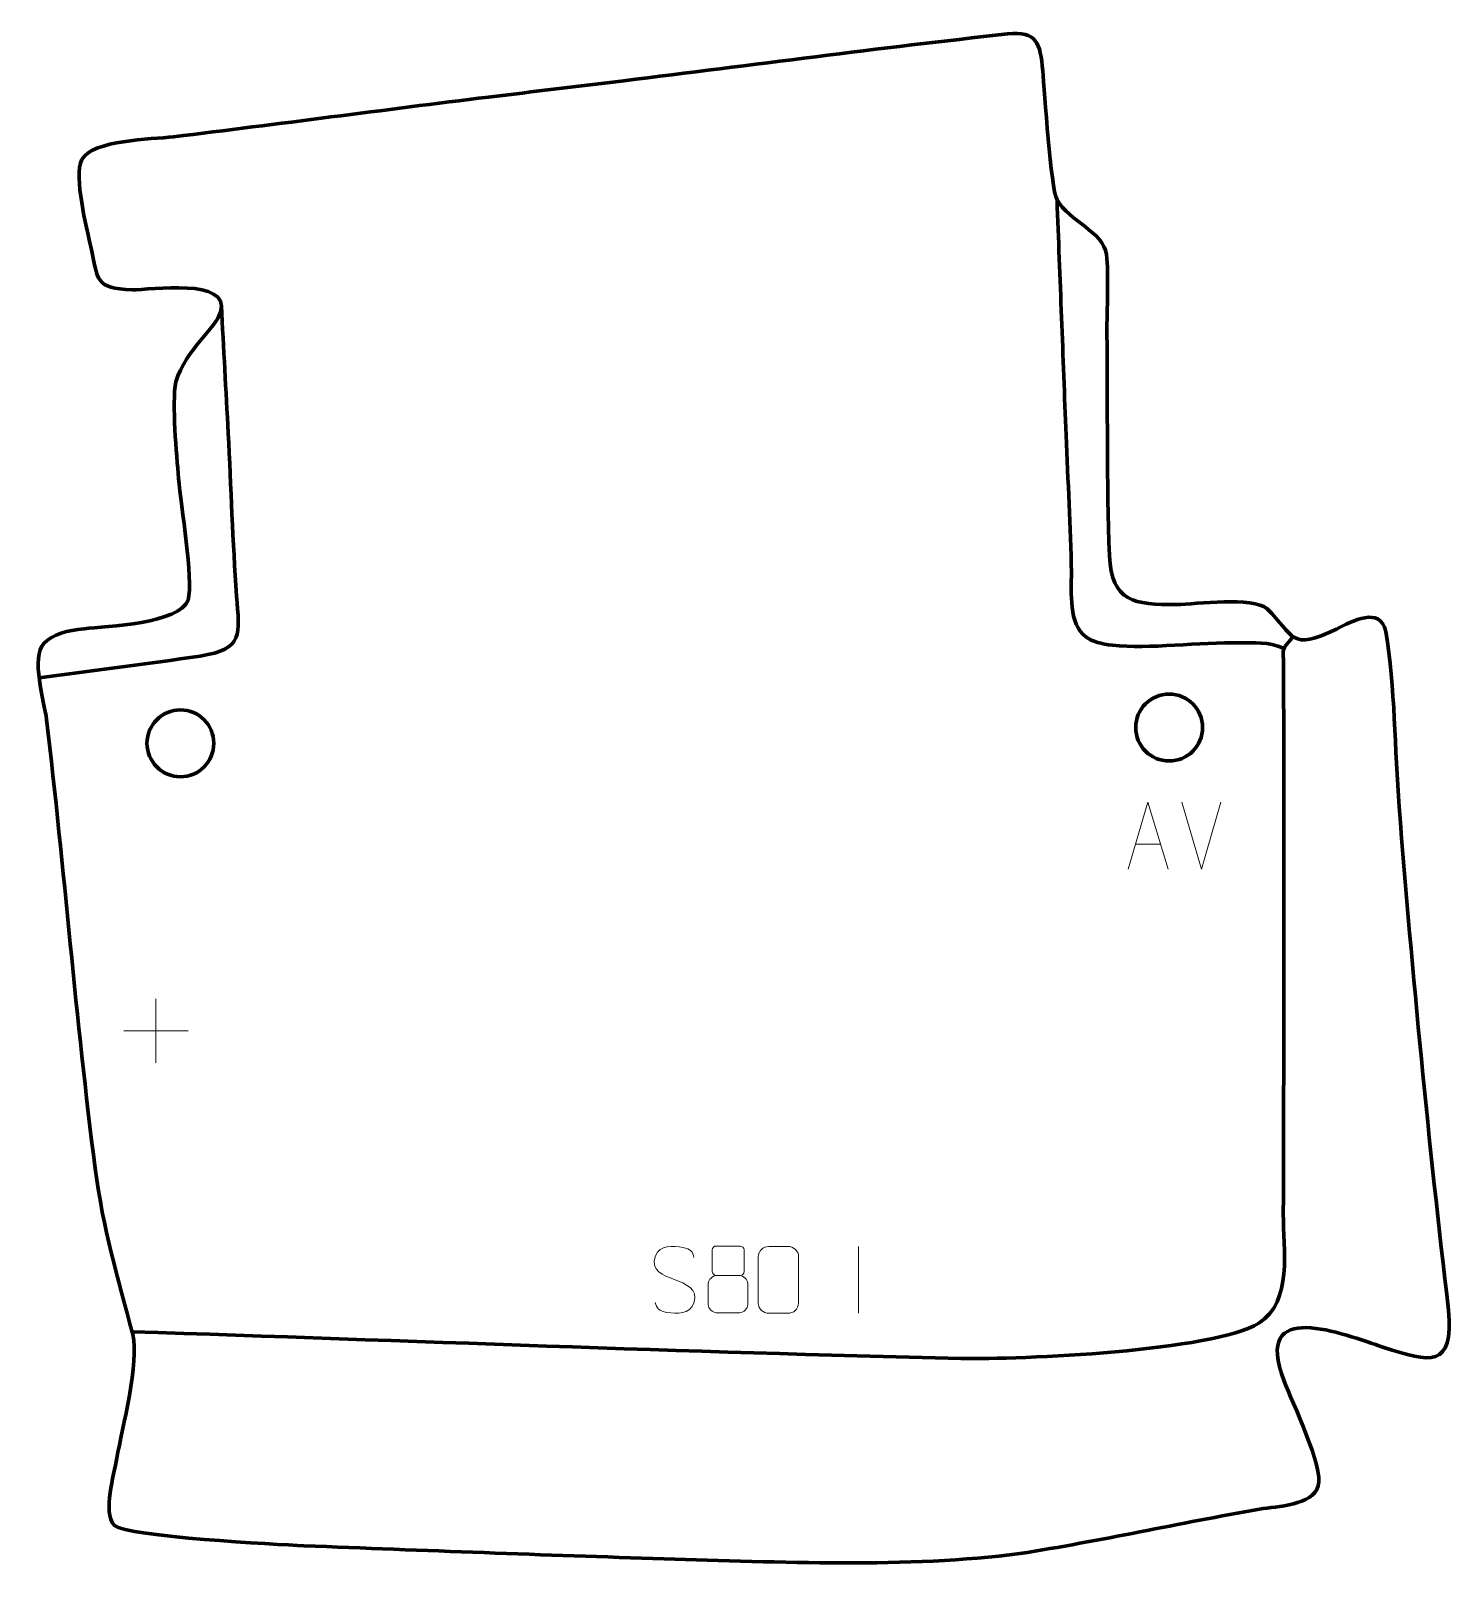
# Model space of a CAD drawing. Header units: millimetres. Extents: x 989 to 1521, y 103 to 678.
import ezdxf

# ---------------------------------------------------------------- set-up
doc = ezdxf.new("R2010")
doc.units = ezdxf.units.MM
doc.header["$MEASUREMENT"] = 0
doc.layers.add('layer 1', color=7, linetype='Continuous')
doc.layers.add('layer 2', color=7, linetype='Continuous')

msp = doc.modelspace()

# ---------------------------------------------------------------- linework, layer by layer
at = {"layer": 'layer 1', "color": 142, "lineweight": 200}
for centre in [(1414.9918, 417.3066), (1045.1705, 411.4195)]:
    msp.add_ellipse(centre, major_axis=(0, 12.5), ratio=1, dxfattribs=at)
at = {"layer": 'layer 1', "color": 142, "lineweight": 158}
for points, knots in [([(1457.7904, 447.0064), (1452.0261, 449.529), (1446.7347, 448.9334), (1441.5843, 449.0236), (1441.5843, 449.0236), (1426.4934, 449.288), (1407.3244, 446.6151), (1393.8082, 448.1091), (1393.8082, 448.1091), (1389.7408, 448.5586), (1386.1923, 449.4887), (1383.8561, 451.1992), (1383.8561, 451.1992), (1377.2708, 456.0206), (1378.5306, 467.9576), (1378.4251, 475.3081), (1378.4251, 475.3081), (1378.1805, 492.3474), (1377.1255, 509.6034), (1376.4542, 526.6592), (1376.4542, 526.6592), (1375.3251, 556.0282), (1374.1938, 585.3972), (1373.0607, 614.7661)], [0, 0, 0, 0, 0.14285714, 0.14285714, 0.14285714, 0.14285714, 0.28571429, 0.28571429, 0.28571429, 0.28571429, 0.42857143, 0.42857143, 0.42857143, 0.42857143, 0.57142857, 0.57142857, 0.57142857, 0.57142857, 0.71428571, 0.71428571, 0.71428571, 0.71428571, 1, 1, 1, 1]), ([(992.3286, 435.8686), (1012.3919, 438.6055), (1032.5854, 441.031), (1052.5956, 444.0748), (1052.5956, 444.0748), (1068.9666, 446.5651), (1067.227, 452.0953), (1066.1752, 466.6394), (1066.1752, 466.6394), (1064.7317, 486.6008), (1064.1065, 507.371), (1063.0461, 527.4552), (1063.0461, 527.4552), (1062.2074, 543.3392), (1061.3446, 559.222), (1060.4976, 575.1056)], [0, 0, 0, 0, 0.2, 0.2, 0.2, 0.2, 0.4, 0.4, 0.4, 0.4, 0.6, 0.6, 0.6, 0.6, 1, 1, 1, 1]), ([(1027.081, 191.3298), (1130.3916, 187.9887), (1233.7976, 183.7273), (1337.1219, 181.3322), (1337.1219, 181.3322), (1359.0518, 180.8239), (1431.9377, 184.0915), (1448.5003, 194.5293), (1448.5003, 194.5293), (1461.407, 202.6633), (1457.6617, 222.1271), (1457.7034, 235.3996), (1457.7034, 235.3996), (1457.918, 303.7058), (1458.068, 371.9747), (1457.7922, 440.2823), (1457.7922, 440.2823), (1457.7623, 447.5032), (1456.5825, 445.6725), (1461.3651, 451.3418)], [0, 0, 0, 0, 0.16666667, 0.16666667, 0.16666667, 0.16666667, 0.33333333, 0.33333333, 0.33333333, 0.33333333, 0.5, 0.5, 0.5, 0.5, 0.66666667, 0.66666667, 0.66666667, 0.66666667, 1, 1, 1, 1])]:
    msp.add_open_spline(points, degree=3, knots=knots, dxfattribs=at)
at = {"layer": 'layer 1', "color": 250, "lineweight": 9}
for points, knots in [([(1399.6887, 364.4015), (1399.6887, 364.4015), (1407.0597, 389.355), (1407.0597, 389.355), (1407.0597, 389.355), (1407.0597, 389.355), (1414.6296, 364.4015), (1414.6296, 364.4015)], [0, 0, 0, 0, 0.33333333, 0.33333333, 0.33333333, 0.33333333, 1, 1, 1, 1]), ([(1229.991, 210.9144), (1225.7427, 212.3848), (1220.8346, 214.1806), (1222.8397, 219.7009), (1222.8397, 219.7009), (1224.3432, 223.8408), (1229.5568, 223.4523), (1233.1604, 222.8512), (1233.1604, 222.8512), (1236.021, 222.374), (1236.8857, 221.1608), (1237.1963, 219.0767)], [0, 0, 0, 0, 0.25, 0.25, 0.25, 0.25, 0.5, 0.5, 0.5, 0.5, 1, 1, 1, 1]), ([(1244.0376, 221.9253), (1244.0376, 219.7123), (1244.0376, 216.03), (1244.0376, 213.8167), (1244.0376, 213.8167), (1244.0526, 213.3093), (1244.86, 212.3779), (1245.5601, 212.3791), (1245.5601, 212.3791), (1248.53, 212.3793), (1251.5002, 212.2944), (1254.4706, 212.2941), (1254.4706, 212.2941), (1255.2677, 212.2983), (1255.9884, 213.0886), (1255.9858, 213.8093), (1255.9858, 213.8093), (1255.9855, 216.0253), (1255.9855, 219.71), (1255.9858, 221.9253), (1255.9858, 221.9253), (1255.9673, 222.6361), (1255.3559, 223.3965), (1254.522, 223.3891), (1254.522, 223.3891), (1251.5049, 223.3888), (1248.488, 223.3888), (1245.4714, 223.3891), (1245.4714, 223.3891), (1244.845, 223.3967), (1244.0209, 222.6857), (1244.0376, 221.9253)], [0, 0, 0, 0, 0.11111111, 0.11111111, 0.11111111, 0.11111111, 0.22222222, 0.22222222, 0.22222222, 0.22222222, 0.33333333, 0.33333333, 0.33333333, 0.33333333, 0.44444444, 0.44444444, 0.44444444, 0.44444444, 0.55555556, 0.55555556, 0.55555556, 0.55555556, 0.66666667, 0.66666667, 0.66666667, 0.66666667, 0.77777778, 0.77777778, 0.77777778, 0.77777778, 1, 1, 1, 1]), ([(1265.2892, 223.2118), (1267.6553, 223.2118), (1270.0218, 223.2118), (1272.3883, 223.2118), (1272.3883, 223.2118), (1274.3688, 223.2474), (1276.3948, 221.7531), (1276.4219, 219.311), (1276.4219, 219.311), (1276.4215, 213.5536), (1276.4215, 207.7958), (1276.4219, 202.0376), (1276.4219, 202.0376), (1276.2798, 199.71), (1274.5734, 198.2277), (1272.3883, 198.2169), (1272.3883, 198.2169), (1270.0159, 198.2173), (1267.6435, 198.2173), (1265.2715, 198.2169), (1265.2715, 198.2169), (1263.313, 198.1113), (1261.3066, 199.9992), (1261.318, 202.0202), (1261.318, 202.0202), (1261.3184, 207.8008), (1261.3184, 213.5811), (1261.318, 219.3609), (1261.318, 219.3609), (1261.3223, 221.5029), (1263.0994, 223.2254), (1265.2892, 223.2118)], [0, 0, 0, 0, 0.11111111, 0.11111111, 0.11111111, 0.11111111, 0.22222222, 0.22222222, 0.22222222, 0.22222222, 0.33333333, 0.33333333, 0.33333333, 0.33333333, 0.44444444, 0.44444444, 0.44444444, 0.44444444, 0.55555556, 0.55555556, 0.55555556, 0.55555556, 0.66666667, 0.66666667, 0.66666667, 0.66666667, 0.77777778, 0.77777778, 0.77777778, 0.77777778, 1, 1, 1, 1]), ([(1229.991, 210.9143), (1234.0096, 209.2676), (1239.0391, 207.3793), (1237.2051, 202.019), (1237.2051, 202.019), (1235.7453, 197.7526), (1230.8345, 198.0093), (1227.1084, 198.564), (1227.1084, 198.564), (1224.3584, 198.9738), (1223.1375, 200.1873), (1222.7595, 202.2995)], [0, 0, 0, 0, 0.25, 0.25, 0.25, 0.25, 0.5, 0.5, 0.5, 0.5, 1, 1, 1, 1]), ([(1242.5788, 209.4071), (1242.5788, 206.2363), (1242.5788, 204.5342), (1242.5788, 201.3628), (1242.5788, 201.3628), (1242.5703, 200.1409), (1244.2682, 198.4482), (1245.5208, 198.4397), (1245.5208, 198.4397), (1248.5039, 198.44), (1251.4872, 198.44), (1254.4706, 198.4397), (1254.4706, 198.4397), (1255.7939, 198.4514), (1257.4143, 200.073), (1257.4032, 201.3722), (1257.4032, 201.3722), (1257.4029, 204.5404), (1257.4029, 206.2392), (1257.4032, 209.4071), (1257.4032, 209.4071), (1257.3335, 210.7875), (1255.7557, 212.3661), (1254.4503, 212.36), (1254.4503, 212.36), (1251.4737, 212.3597), (1248.4971, 212.3597), (1245.5208, 212.36), (1245.5208, 212.36), (1244.4413, 212.3664), (1242.595, 210.7875), (1242.5788, 209.4071)], [0, 0, 0, 0, 0.11111111, 0.11111111, 0.11111111, 0.11111111, 0.22222222, 0.22222222, 0.22222222, 0.22222222, 0.33333333, 0.33333333, 0.33333333, 0.33333333, 0.44444444, 0.44444444, 0.44444444, 0.44444444, 0.55555556, 0.55555556, 0.55555556, 0.55555556, 0.66666667, 0.66666667, 0.66666667, 0.66666667, 0.77777778, 0.77777778, 0.77777778, 0.77777778, 1, 1, 1, 1])]:
    msp.add_open_spline(points, degree=3, knots=knots, dxfattribs=at)
for points in [[(1427.0482, 364.3942), (1427.0482, 364.3942), (1419.7264, 389.3478), (1419.7264, 389.3478)], [(1434.3701, 389.3478), (1434.3701, 389.3478), (1427.0483, 364.3942), (1427.0483, 364.3942)], [(1402.4113, 373.6509), (1402.4113, 373.6509), (1411.907, 373.6509), (1411.907, 373.6509)], [(1036.0361, 315.835), (1036.0361, 315.835), (1036.0361, 291.8571), (1036.0361, 291.8571)], [(1024.0472, 303.846), (1024.0472, 303.846), (1048.0251, 303.846), (1048.0251, 303.846)], [(1298.8699, 223.1996), (1298.8699, 223.1996), (1298.8699, 198.2255), (1298.8699, 198.2255)]]:
    msp.add_open_spline(points, degree=3, dxfattribs=at)
at = {"layer": 'layer 2', "color": 242, "lineweight": 158}
msp.add_open_spline([(1008.2533, 629.7847), (1012.5691, 637.1891), (1034.1526, 637.2962), (1042.5867, 638.3104), (1042.5867, 638.3104), (1081.8807, 643.0355), (1121.1174, 648.3523), (1160.4125, 653.126), (1160.4125, 653.126), (1177.3064, 655.167), (1194.2004, 657.2062), (1211.0914, 659.2709), (1211.0914, 659.2709), (1258.8598, 665.1231), (1306.7032, 671.518), (1354.5324, 676.7431), (1354.5324, 676.7431), (1365.5725, 677.9492), (1366.7739, 673.3978), (1367.74, 662.9878), (1367.74, 662.9878), (1368.4148, 655.2313), (1370.6866, 619.0485), (1373.0607, 614.7661), (1373.0607, 614.7661), (1377.6143, 606.5524), (1390.3868, 602.9063), (1391.5168, 594.2841), (1391.5168, 594.2841), (1392.4981, 586.7974), (1391.663, 573.1957), (1391.737, 564.9483), (1391.737, 564.9483), (1391.9778, 537.3678), (1391.69, 509.1162), (1392.6376, 481.617), (1392.6376, 481.617), (1393.6222, 464.2043), (1401.8249, 463.274), (1417.747, 463.3209), (1417.747, 463.3209), (1425.3875, 463.5197), (1446.0576, 466.3403), (1451.6947, 461.7654), (1451.6947, 461.7654), (1461.715, 451.8259), (1460.2416, 445.5682), (1477.5734, 454.1651), (1477.5734, 454.1651), (1483.3324, 457.0216), (1494.044, 462.905), (1496.073, 453.2355), (1496.073, 453.2355), (1499.5289, 432.4559), (1499.3948, 409.0007), (1501.0329, 387.6752), (1501.0329, 387.6752), (1505.9899, 324.7571), (1512.0947, 262.0062), (1519.515, 199.3299), (1519.515, 199.3299), (1521.2746, 177.5398), (1512.888, 179.801), (1495.2725, 185.4641), (1495.2725, 185.4641), (1479.9526, 190.4656), (1445.9142, 204.3783), (1457.9683, 172.8322), (1457.9683, 172.8322), (1460.9846, 165.1883), (1472.9066, 140.4631), (1470.8046, 133.6478), (1470.8046, 133.6478), (1468.5272, 126.2636), (1455.4952, 126.0675), (1448.8589, 124.9444), (1448.8589, 124.9444), (1419.0003, 119.7947), (1389.0285, 112.9872), (1359.2001, 108.3644), (1359.2001, 108.3644), (1317.5864, 102.8551), (1268.3806, 105.1629), (1226.1089, 106.4156), (1226.1089, 106.4156), (1181.2673, 107.7537), (1136.1912, 109.5011), (1091.3568, 111.2931), (1091.3568, 111.2931), (1081.1004, 111.7378), (1025.7519, 114.571), (1020.369, 118.9124), (1020.369, 118.9124), (1016.1243, 123.9169), (1020.3083, 137.7791), (1021.3762, 144.0438), (1021.3762, 144.0438), (1023.4616, 155.2731), (1029.8364, 180.0544), (1027.368, 190.2308), (1027.368, 190.2308), (1021.5951, 212.3909), (1016.334, 229.2835), (1013.2829, 252.3979), (1013.2829, 252.3979), (1006.0474, 308.3558), (1001.7647, 364.4024), (995.1179, 420.3005), (995.1179, 420.3005), (994.1696, 427.0788), (989.1917, 443.615), (994.1486, 448.8598), (994.1486, 448.8598), (997.3645, 452.2625), (1002.876, 453.6431), (1009.1897, 454.2949), (1009.1897, 454.2949), (1017.3963, 455.0558), (1045.1416, 456.2552), (1048.0366, 465.0224), (1048.0366, 465.0224), (1050.1013, 473.0526), (1045.3963, 499.9051), (1044.4964, 510.5678), (1044.4964, 510.5678), (1043.7465, 519.4541), (1041.9462, 538.4189), (1043.4033, 546.6279), (1043.4033, 546.6279), (1047.4644, 558.9335), (1058.4285, 566.7697), (1060.1588, 572.6261), (1060.1588, 572.6261), (1064.0532, 585.8075), (1033.911, 580.8923), (1027.12, 581.0836), (1027.12, 581.0836), (1013.0074, 581.4812), (1014.5225, 584.7358), (1011.693, 597.0995), (1011.693, 597.0995), (1010.0279, 604.3753), (1005.2937, 623.1342), (1008.2533, 629.7847)], degree=3, knots=[0, 0, 0, 0, 0.02702703, 0.02702703, 0.02702703, 0.02702703, 0.05405405, 0.05405405, 0.05405405, 0.05405405, 0.08108108, 0.08108108, 0.08108108, 0.08108108, 0.10810811, 0.10810811, 0.10810811, 0.10810811, 0.13513514, 0.13513514, 0.13513514, 0.13513514, 0.16216216, 0.16216216, 0.16216216, 0.16216216, 0.18918919, 0.18918919, 0.18918919, 0.18918919, 0.21621622, 0.21621622, 0.21621622, 0.21621622, 0.24324324, 0.24324324, 0.24324324, 0.24324324, 0.27027027, 0.27027027, 0.27027027, 0.27027027, 0.2972973, 0.2972973, 0.2972973, 0.2972973, 0.32432432, 0.32432432, 0.32432432, 0.32432432, 0.35135135, 0.35135135, 0.35135135, 0.35135135, 0.37837838, 0.37837838, 0.37837838, 0.37837838, 0.40540541, 0.40540541, 0.40540541, 0.40540541, 0.43243243, 0.43243243, 0.43243243, 0.43243243, 0.45945946, 0.45945946, 0.45945946, 0.45945946, 0.48648649, 0.48648649, 0.48648649, 0.48648649, 0.51351351, 0.51351351, 0.51351351, 0.51351351, 0.54054054, 0.54054054, 0.54054054, 0.54054054, 0.56756757, 0.56756757, 0.56756757, 0.56756757, 0.59459459, 0.59459459, 0.59459459, 0.59459459, 0.62162162, 0.62162162, 0.62162162, 0.62162162, 0.64864865, 0.64864865, 0.64864865, 0.64864865, 0.67567568, 0.67567568, 0.67567568, 0.67567568, 0.7027027, 0.7027027, 0.7027027, 0.7027027, 0.72972973, 0.72972973, 0.72972973, 0.72972973, 0.75675676, 0.75675676, 0.75675676, 0.75675676, 0.78378378, 0.78378378, 0.78378378, 0.78378378, 0.81081081, 0.81081081, 0.81081081, 0.81081081, 0.83783784, 0.83783784, 0.83783784, 0.83783784, 0.86486486, 0.86486486, 0.86486486, 0.86486486, 0.89189189, 0.89189189, 0.89189189, 0.89189189, 0.91891892, 0.91891892, 0.91891892, 0.91891892, 0.94594595, 0.94594595, 0.94594595, 0.94594595, 1, 1, 1, 1], dxfattribs=at)

doc.saveas('drawing.dxf')
